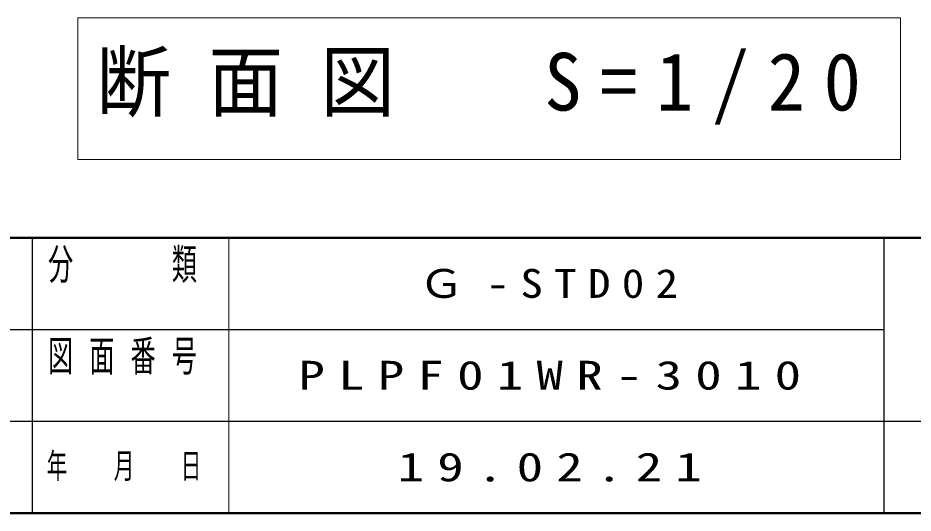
# Model space of a CAD drawing. Units: millimetres on the paper, scale 1:20. Extents: x -385 to 0, y 0 to 267.
# Drawn here: x -136.1 to -67.8, y 0 to 37.8 of the extents above; entities that cross this region are included whole.
import ezdxf

# ---------------------------------------------------------------- set-up
doc = ezdxf.new("R2010")
doc.units = ezdxf.units.MM
doc.layers.add('LY_1', color=7, linetype='Continuous', lineweight=13)
doc.layers.add('LY_4', color=7, linetype='Continuous')
doc.styles.add('ＭＳ ゴシック', font='')
doc.styles.get('ＭＳ ゴシック').set_extended_font_data('MS Gothic')

msp = doc.modelspace()

# ---------------------------------------------------------------- linework, layer by layer
at = {"layer": 'LY_1'}
for p, q in [((-131.518, 37.773), (-131.518, 26.973)), ((-68.718, 37.773), (-131.518, 37.773)), ((-68.718, 26.973), (-68.718, 37.773)), ((-131.518, 26.973), (-68.718, 26.973)), ((-120, 21), (-120, 0))]:
    msp.add_line(p, q, dxfattribs=at)
at = {"layer": 'LY_1', "lineweight": 50}
for p, q in [((-385, 21), (0, 21)), ((-385, 0), (0, 0))]:
    msp.add_line(p, q, dxfattribs=at)
at = {"layer": 'LY_1', "color": 211, "lineweight": 25}
for p, q in [((-135, 21), (-135, 0)), ((-70, 21), (-70, 0)), ((-187.5, 14), (-70, 14)), ((-242.5, 7), (0, 7))]:
    msp.add_line(p, q, dxfattribs=at)

# ---------------------------------------------------------------- texts
at = {"layer": 'LY_1', "attachment_point": 4, "style": 'ＭＳ ゴシック'}
for s, insert, char_height in [('\\T1.5;\\W0.95;断面図\u3000S=1/20', (-130.118, 32.373), 4.399), ('\\T1.5;\\W1.15;Ｇ-STD02', (-105.5, 17.5), 2.199)]:
    msp.add_mtext(s, dxfattribs=dict(at, insert=insert, char_height=char_height))
at = {"layer": 'LY_1', "color": 4, "style": 'ＭＳ ゴシック'}
for s, insert, char_height, attachment_point in [('\\T1.64;\\W0.6;分\u3000\u3000類', (-127.5, 20.167), 2.346, 2), ('\\T1.64;\\W0.6;図面番号', (-127.5, 13.167), 2.346, 2), ('\\T1.64;\\W0.6;年\u3000月\u3000日', (-127.5, 3.5), 1.906, 5)]:
    msp.add_mtext(s, dxfattribs=dict(at, insert=insert, char_height=char_height, attachment_point=attachment_point))
at = {"layer": 'LY_4', "char_height": 2.199, "attachment_point": 5, "style": 'ＭＳ ゴシック'}
for s, insert in [('\\T1.5;\\W1.35;PLPF01WR-3010', (-95, 10.5)), ('\\T1.5;\\W1.35;19.02.21', (-95, 3.5))]:
    msp.add_mtext(s, dxfattribs=dict(at, insert=insert))

doc.saveas('drawing.dxf')
